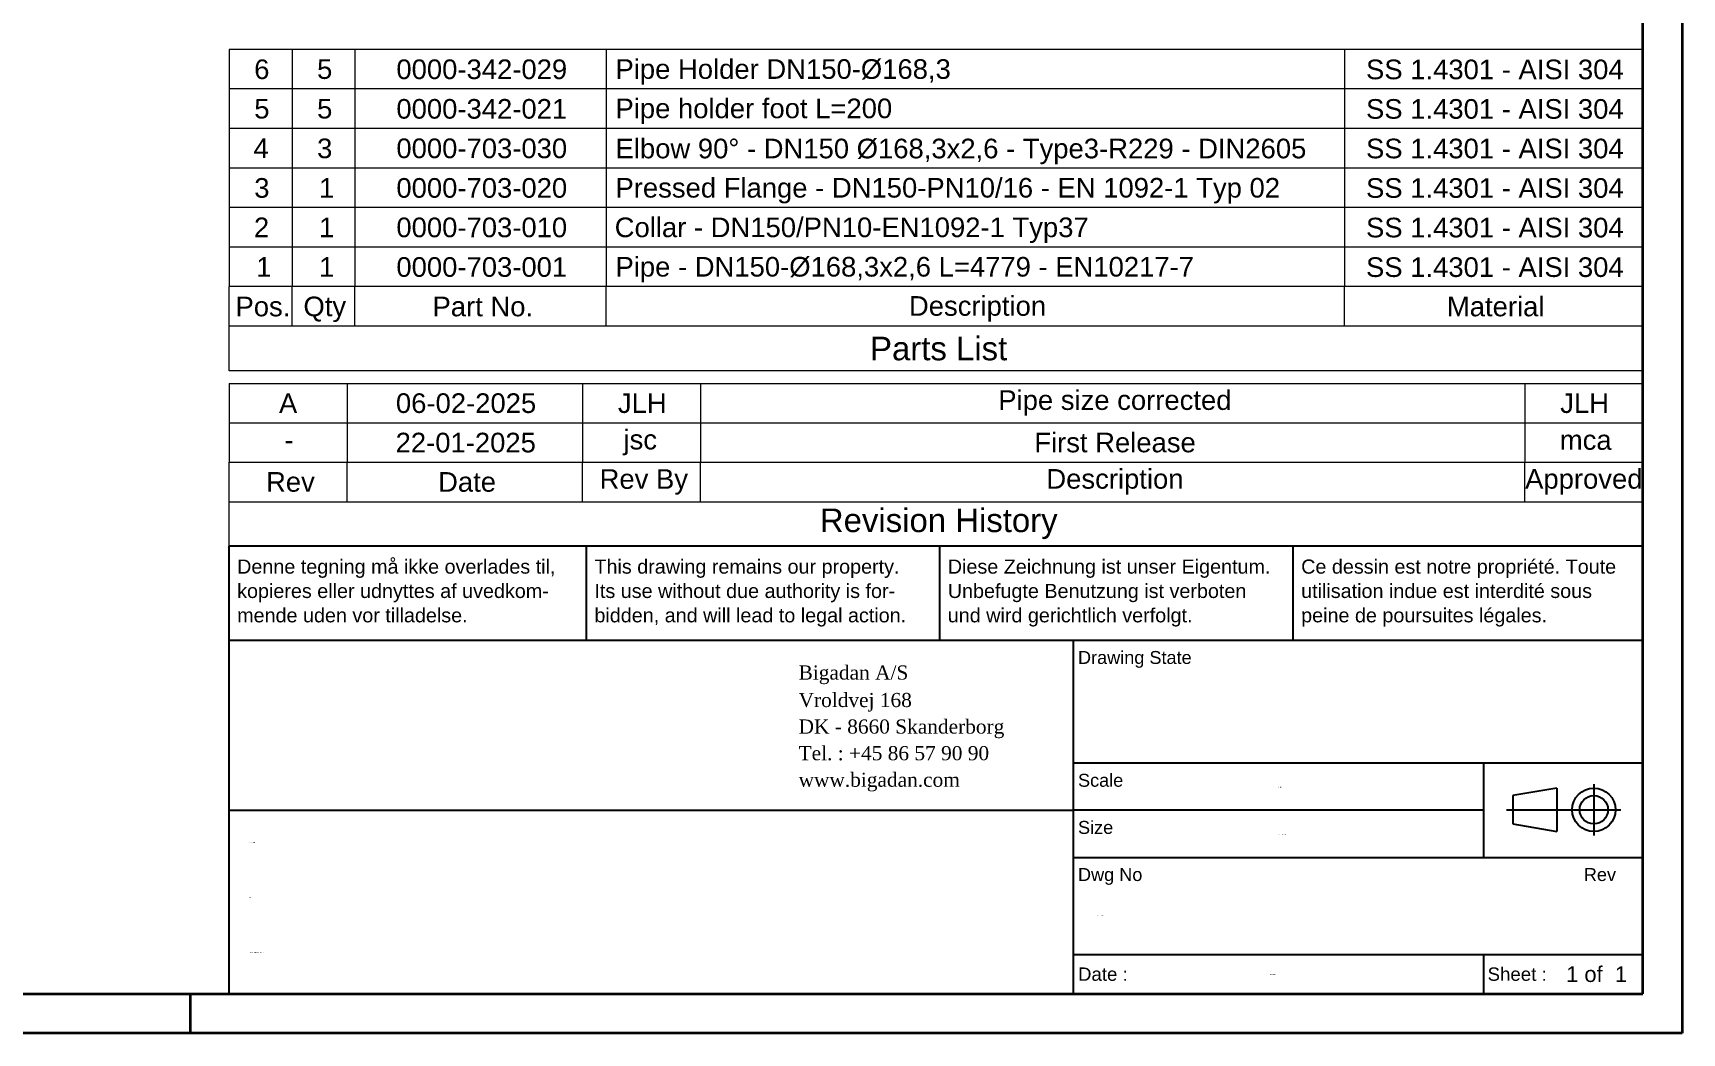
# Model space of a CAD drawing. Header units: millimetres. Extents: x 0 to 10500, y 0 to 7425.
# Drawn here: x 5250 to 10500, y 0 to 3184 of the extents above; entities that cross this region are included whole.
import ezdxf
from ezdxf.enums import TextEntityAlignment as Align

# ---------------------------------------------------------------- set-up
doc = ezdxf.new("R2018")
doc.units = ezdxf.units.MM
doc.header["$LTSCALE"] = 25
doc.layers.get('0').update_dxf_attribs({"lineweight": 18})
for name, color, linetype, lineweight in [('Border', 7, 'Continuous', 35), ('Symbol', 7, 'Continuous', 18), ('Title', 7, 'Continuous', 25)]:
    doc.layers.add(name, color=color, linetype=linetype, lineweight=lineweight)
doc.styles.add('Note Text', font='arial.ttf')
doc.styles.get("Standard").update_dxf_attribs({"font": 'arial.ttf'})
doc.styles.add('Text Style150', font='arial.ttf')
doc.styles.add('Text Style72', font='arial.ttf')
doc.styles.add('Text Style85', font='times.ttf')
doc.styles.add('Title', font='arial.ttf')
doc.styles.add('Title150', font='arial.ttf')
doc.styles.add('Title200', font='arial.ttf')

# ---------------------------------------------------------------- blocks, each defined once
blk = doc.blocks.new('Borders Bigadan Border')
at = {"layer": 'Border'}
for p, q in [((420, 297), (420, 0)), ((415, 5), (415, 292)), ((20, 5), (415, 5)), ((230, 5), (230, 0)), ((420, 0), (0, 0))]:
    blk.add_line(p, q, dxfattribs=at)
blk = doc.blocks.new('Title Blocks Title')
at = {"layer": 'Title'}
for p, q in [((205, 62), (25, 62)), ((25, 50), (25, 62)), ((70.5, 50), (70.5, 62)), ((115.5, 50), (115.5, 62)), ((160.5, 50), (160.5, 62)), ((205, 50), (25, 50)), ((25, 5), (25, 50)), ((132.5, 5), (132.5, 50)), ((205, 34.36), (132.5, 34.36)), ((184.74, 34.36), (184.74, 22.36)), ((25, 28.36), (132.5, 28.36)), ((184.74, 28.36), (132.5, 28.36)), ((132.5, 22.36), (205, 22.36)), ((132.5, 10), (205, 10)), ((184.74, 10), (184.74, 5))]:
    blk.add_line(p, q, dxfattribs=at)
at = {"layer": 'Title', "lineweight": 25}
for p, q in [((198.77, 31.7), (198.77, 25.16)), ((194.05, 31.19), (188.45, 30.23)), ((188.45, 30.23), (188.45, 26.63)), ((194.05, 31.19), (194.05, 25.67)), ((187.65, 28.43), (202.19, 28.43)), ((188.45, 26.63), (194.05, 25.67))]:
    blk.add_line(p, q, dxfattribs=at)
for radius in [2.76, 1.8]:
    blk.add_circle((198.77, 28.43), radius, dxfattribs=at)
at = {"layer": 'Title'}
for s, height, style, p in [('Denne tegning må ikke overlades til,', 1.8, 'Text Style72', (26, 58.5)), ('This drawing remains our property.', 1.8, 'Text Style72', (71.5, 58.5)), ('Diese Zeichnung ist unser Eigentum.', 1.8, 'Text Style72', (116.5, 58.5)), ('Ce dessin est notre propriété. Toute', 1.8, 'Text Style72', (161.5, 58.5)), ('kopieres eller udnyttes af uvedkom-', 1.8, 'Text Style72', (26, 55.4)), ('Its use without due authority is for-', 1.8, 'Text Style72', (71.5, 55.4)), ('Unbefugte Benutzung ist verboten', 1.8, 'Text Style72', (116.5, 55.4)), ('utilisation indue est interdité sous', 1.8, 'Text Style72', (161.5, 55.4)), ('mende uden vor tilladelse.', 1.8, 'Text Style72', (26, 52.3)), ('bidden, and will lead to legal action.', 1.8, 'Text Style72', (71.5, 52.3)), ('und wird gerichtlich verfolgt.', 1.8, 'Text Style72', (116.5, 52.3)), ('peine de poursuites légales.', 1.8, 'Text Style72', (161.5, 52.3)), ('Drawing State', 1.65, 'Title150', (133.08, 47)), ('Bigadan A/S', 1.8, 'Text Style85', (97.5, 45.01)), ('Vroldvej 168', 1.8, 'Text Style85', (97.5, 41.51)), ('DK - 8660 Skanderborg', 1.8, 'Text Style85', (97.5, 38.13)), ('Tel. : +45 86 57 90 90', 1.8, 'Text Style85', (97.5, 34.74)), ('www.bigadan.com', 1.8, 'Text Style85', (97.5, 31.36)), ('Scale', 1.65, 'Title150', (133.08, 31.36)), ('Size', 1.65, 'Title150', (133.08, 25.36)), ('Dwg No', 1.65, 'Title150', (133.08, 19.36)), ('Rev', 1.65, 'Title150', (197.5, 19.36))]:
    blk.add_text(s, height=height, dxfattribs=dict(at, style=style)).set_placement(p)
at = {"layer": 'Title', "style": 'Text Style150'}
for s, p in [('Sheet :', (185.24, 7.5)), ('Date :', (133.08, 7.5))]:
    blk.add_text(s, height=1.7, dxfattribs=at).set_placement(p, align=Align.MIDDLE_LEFT)
at = {"layer": 'Title', "style": 'Title200'}
blk.add_text('1 of  1', height=2, dxfattribs=at).set_placement((203, 7.5), align=Align.MIDDLE_RIGHT)
at = {"layer": 'Title', "color": 1, "true_color": 0xff0000, "insert": (169, 47.68), "char_height": 2.5, "width": 40, "attachment_point": 5, "style": 'Note Text'}
blk.add_mtext('\\fArial|b0|i0; ', dxfattribs=at)
at = {"layer": 'Title', "color": 1, "lineweight": 5, "true_color": 0xff0000, "flags": 253}
blk.add_attdef('STATUS', text='', height=6.2, dxfattribs=at).set_placement((169, 40.36), align=Align.MIDDLE_CENTER)
at = {"layer": 'Title', "lineweight": 30, "flags": 104}
for tag, height, p in [('Initial_View_Scale', 2.39, (158.62, 31.36)), ('Sheet_Size', 2.4, (158.62, 25.36)), ('REVISION_NUMBER', 3.5, (200, 15)), ('CREATION_DATE', 2, (157.5, 7.5))]:
    blk.add_attdef(tag, text='', height=height, dxfattribs=at).set_placement(p, align=Align.MIDDLE_CENTER)
for tag, p in [('PROJECT', (27.5, 24.3)), ('TITLE', (27.5, 17.3)), ('DESCRIPTION', (27.5, 10.3))]:
    blk.add_attdef(tag, text='', height=2.8, dxfattribs=at).set_placement(p, align=Align.TOP_LEFT)
blk.add_attdef('PART_NUMBER', text='', height=3.5, dxfattribs=at).set_placement((135.5, 15), align=Align.MIDDLE_LEFT)
blk = doc.blocks.new('Parts List')
at = {"layer": 'Symbol'}
for p, q in [((415, 125.26), (235, 125.26)), ((235, 125.26), (235, 95.05)), ((243, 125.26), (243, 95.05)), ((251, 125.26), (251, 95.05)), ((283, 125.26), (283, 95.05)), ((377, 125.26), (377, 95.05)), ((415, 125.26), (415, 95.05)), ((415, 120.23), (235, 120.23)), ((415, 115.19), (235, 115.19)), ((415, 110.16), (235, 110.16)), ((415, 105.12), (235, 105.12)), ((415, 100.09), (235, 100.09)), ((415, 95.05), (235, 95.05)), ((235, 90.02), (235, 95.05)), ((243, 90.02), (243, 95.05)), ((251, 90.02), (251, 95.05)), ((283, 90.02), (283, 95.05)), ((377, 90.02), (377, 95.05)), ((415, 90.02), (415, 95.05)), ((235, 84.33), (235, 90.02)), ((415, 90.02), (235, 90.02)), ((415, 84.33), (415, 90.02)), ((415, 84.33), (235, 84.33))]:
    blk.add_line(p, q, dxfattribs=at)
at = {"layer": 'Symbol', "color": 7, "attachment_point": 7}
for s, insert, char_height, style in [('6', (238.17, 121.45), 2.5, 'Note Text'), ('5', (246.18, 121.47), 2.5, 'Note Text'), ('0000-342-029', (256.28, 121.45), 2.5, 'Note Text'), ('Pipe Holder DN150-Ø168,3', (284.18, 120.76), 2.5, 'Note Text'), ('SS 1.4301 - AISI 304', (379.76, 121.43), 2.5, 'Note Text'), ('5', (238.18, 116.43), 2.5, 'Note Text'), ('5', (246.18, 116.43), 2.5, 'Note Text'), ('0000-342-021', (256.28, 116.41), 2.5, 'Note Text'), ('Pipe holder foot L=200', (284.18, 115.75), 2.5, 'Note Text'), ('SS 1.4301 - AISI 304', (379.76, 116.4), 2.5, 'Note Text'), ('4', (238.08, 111.43), 2.5, 'Note Text'), ('3', (246.18, 111.38), 2.5, 'Note Text'), ('0000-703-030', (256.28, 111.38), 2.5, 'Note Text'), ('Elbow 90° - DN150 Ø168,3x2,6 - Type3-R229 - DIN2605', (284.19, 110.64), 2.5, 'Note Text'), ('SS 1.4301 - AISI 304', (379.76, 111.36), 2.5, 'Note Text'), ('3', (238.18, 106.34), 2.5, 'Note Text'), ('1', (246.43, 106.38), 2.5, 'Note Text'), ('0000-703-020', (256.28, 106.34), 2.5, 'Note Text'), ('Pressed Flange - DN150-PN10/16 - EN 1092-1 Typ 02', (284.18, 105.64), 2.5, 'Note Text'), ('SS 1.4301 - AISI 304', (379.76, 106.33), 2.5, 'Note Text'), ('2', (238.14, 101.35), 2.5, 'Note Text'), ('1', (246.43, 101.35), 2.5, 'Note Text'), ('0000-703-010', (256.28, 101.31), 2.5, 'Note Text'), ('Collar - DN150/PN10-EN1092-1 Typ37', (284.08, 100.6), 2.5, 'Note Text'), ('SS 1.4301 - AISI 304', (379.76, 101.29), 2.5, 'Note Text'), ('1', (238.43, 96.31), 2.5, 'Note Text'), ('1', (246.43, 96.31), 2.5, 'Note Text'), ('0000-703-001', (256.28, 96.27), 2.5, 'Note Text'), ('Pipe - DN150-Ø168,3x2,6 L=4779 - EN10217-7', (284.18, 95.58), 2.5, 'Note Text'), ('SS 1.4301 - AISI 304', (379.76, 96.25), 2.5, 'Note Text'), ('Pos.', (235.79, 91.24), 2.5, 'Note Text'), ('Qty', (244.44, 90.53), 2.5, 'Note Text'), ('Part No.', (260.88, 91.24), 2.5, 'Note Text'), ('Description', (321.55, 90.59), 2.5, 'Note Text'), ('Material', (390.06, 91.24), 2.5, 'Note Text'), ('Parts List', (316.6, 85.63), 3, 'Title')]:
    blk.add_mtext(s, dxfattribs=dict(at, insert=insert, char_height=char_height, style=style))
blk = doc.blocks.new('Revision History')
at = {"layer": 'Symbol'}
for p, q in [((235, 82.71), (415, 82.71)), ((235, 82.71), (235, 72.68)), ((250, 82.71), (250, 72.68)), ((280, 82.71), (280, 72.68)), ((295, 82.71), (295, 72.68)), ((400, 82.71), (400, 72.68)), ((415, 82.71), (415, 72.68)), ((235, 77.69), (415, 77.69)), ((235, 72.68), (415, 72.68)), ((235, 67.66), (235, 72.68)), ((250, 67.66), (250, 72.68)), ((280, 67.66), (280, 72.68)), ((295, 67.66), (295, 72.68)), ((400, 67.66), (400, 72.68)), ((415, 67.66), (415, 72.68)), ((235, 62), (235, 67.66)), ((235, 67.66), (415, 67.66)), ((415, 62), (415, 67.66)), ((235, 62), (415, 62))]:
    blk.add_line(p, q, dxfattribs=at)
at = {"layer": 'Symbol', "color": 7, "attachment_point": 7}
for s, insert, char_height, style in [('Pipe size corrected', (332.93, 78.6), 2.5, 'Note Text'), ('A', (241.33, 78.95), 2.5, 'Note Text'), ('06-02-2025', (256.22, 78.93), 2.5, 'Note Text'), ('JLH', (284.49, 78.93), 2.5, 'Note Text'), ('JLH', (404.49, 78.93), 2.5, 'Note Text'), ('22-01-2025', (256.18, 73.91), 2.5, 'Note Text'), ('jsc', (285.2, 73.57), 2.5, 'Note Text'), ('First Release', (337.51, 73.92), 2.5, 'Note Text'), ('mca', (404.44, 74.24), 2.5, 'Note Text'), ('-', (242.03, 74.28), 2.5, 'Note Text'), ('Rev', (239.68, 68.9), 2.5, 'Note Text'), ('Date', (261.59, 68.9), 2.5, 'Note Text'), ('Rev By', (282.16, 68.55), 2.5, 'Note Text'), ('Description', (339.05, 68.57), 2.5, 'Note Text'), ('Approved', (400.02, 68.57), 2.5, 'Note Text'), ('Revision History', (310.21, 62.89), 3, 'Title')]:
    blk.add_mtext(s, dxfattribs=dict(at, insert=insert, char_height=char_height, style=style))

msp = doc.modelspace()

# ---------------------------------------------------------------- block references
at = {"xscale": 25, "yscale": 25, "zscale": 25}
msp.add_blockref('Borders Bigadan Border', (0, 0), dxfattribs=at)
ref = msp.add_blockref('Title Blocks Title', (5250, 0), dxfattribs=dict(xscale=25, yscale=25, zscale=25))
lines = msp.add_mtext('4003-613-BM1-02', dxfattribs={"layer": 'Title', "insert": (8637.5, 375), "char_height": 2.5, "attachment_point": 1})
ref.add_attrib('PART_NUMBER', '', (8637.5, 375), dxfattribs={"flags": 104}).embed_mtext(lines)
lines = msp.add_mtext('31-08-2023', dxfattribs={"layer": 'Title', "insert": (9187.5, 187.5), "char_height": 2.5, "attachment_point": 1})
ref.add_attrib('CREATION_DATE', '', (9187.5, 187.5), dxfattribs={"flags": 104}).embed_mtext(lines)
lines = msp.add_mtext('Area 02', dxfattribs={"layer": 'Title', "insert": (5937.5, 432.5), "char_height": 2.5, "attachment_point": 1})
ref.add_attrib('TITLE', '', (5937.5, 432.5), dxfattribs={"flags": 104}).embed_mtext(lines)
lines = msp.add_mtext('Inlet Pipe from Receiving Tank', dxfattribs={"layer": 'Title', "insert": (5937.5, 257.5), "char_height": 2.5, "attachment_point": 1})
ref.add_attrib('DESCRIPTION', '', (5937.5, 257.5), dxfattribs={"flags": 104}).embed_mtext(lines)
lines = msp.add_mtext('4003 - Nurmo', dxfattribs={"layer": 'Title', "insert": (5937.5, 607.5), "char_height": 2.5, "attachment_point": 1})
ref.add_attrib('PROJECT', '', (5937.5, 607.5), dxfattribs={"flags": 104}).embed_mtext(lines)
lines = msp.add_mtext('A3 (297x420 mm)', dxfattribs={"layer": 'Title', "insert": (9215.5, 634), "char_height": 2.5, "attachment_point": 1})
ref.add_attrib('Sheet_Size', '', (9215.5, 634), dxfattribs={"flags": 104}).embed_mtext(lines)
lines = msp.add_mtext('1 : 25', dxfattribs={"layer": 'Title', "insert": (9215.5, 784), "char_height": 2.5, "attachment_point": 1})
ref.add_attrib('Initial_View_Scale', '', (9215.5, 784), dxfattribs={"flags": 104}).embed_mtext(lines)
lines = msp.add_mtext('A', dxfattribs={"layer": 'Title', "insert": (10250, 375), "char_height": 2.5, "attachment_point": 1})
ref.add_attrib('REVISION_NUMBER', '', (10250, 375), dxfattribs={"flags": 104}).embed_mtext(lines)
at = {"layer": 'Symbol', "xscale": 25, "yscale": 25, "zscale": 25}
for name in ['Parts List', 'Revision History']:
    msp.add_blockref(name, (0, 0), dxfattribs=at)

doc.saveas('drawing.dxf')
